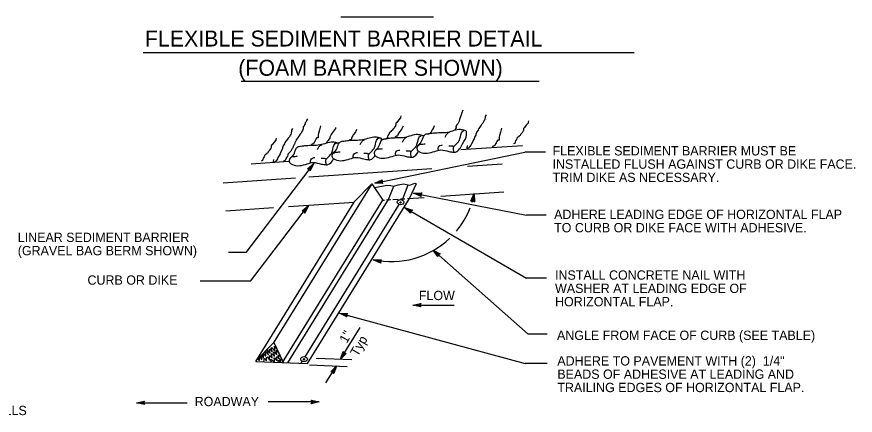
# Model space of a CAD drawing. Extents: x -894 to 866, y -476 to 714.
# Drawn here: x -184 to 446, y 36 to 336 of the extents above; entities that cross this region are included whole.
import ezdxf

# ---------------------------------------------------------------- set-up
doc = ezdxf.new("R2010")
doc.units = 0
doc.layers.add('57 Undefined', color=7, linetype='Continuous')
doc.layers.add('60 Nongeo Data', color=7, linetype='Continuous')

msp = doc.modelspace()

# ---------------------------------------------------------------- linework, layer by layer
at = {"layer": '57 Undefined'}
for p, q in [((59.71, 335.82), (129.21, 335.82)), ((-88.82, 308.95), (280.2, 308.95)), ((-15.13, 287.39), (208.78, 287.39)), ((85.18, 210.59), (197.95, 234.07)), ((213.56, 234.07), (197.95, 234.07)), ((-11.57, 158.63), (39.78, 225.91)), ((114.35, 203.12), (199.12, 186.67)), ((-8.22, 136.89), (33.91, 192.09)), ((107.57, 192.27), (199.12, 139.17)), ((213.94, 186.67), (199.12, 186.67)), ((-11.57, 158.63), (-24.8, 158.63)), ((129.01, 160.37), (200.48, 97.09)), ((214.32, 139.17), (199.12, 139.17)), ((-8.22, 136.89), (-46.08, 136.89)), ((113.87, 118.87), (144.83, 118.87)), ((58.73, 112.86), (198.21, 75.12)), ((59.46, 78.21), (74.19, 102.08)), ((214.65, 97.09), (200.48, 97.09)), ((48.5, 60.46), (56.41, 73.28)), ((214.83, 75.12), (198.21, 75.12)), ((-93.98, 45.47), (-55.74, 45.47)), ((43.33, 46.13), (5.1, 46.13))]:
    msp.add_line(p, q, dxfattribs=at)
for points in [[(41.15, 79.07), (67.83, 77.95)], [(36.11, 74.03), (64.49, 72.85)]]:
    msp.add_lwpolyline(points, dxfattribs=at)
for start, end in [(342.75209, 348.70235), (320.28826, 338.55299), (257.7557, 313.65772)]:
    msp.add_arc((97.57, 215.28), 63.63, start, end, dxfattribs=at)
at = {"layer": '60 Nongeo Data'}
for p, q in [((121.95, 245.99), (121.95, 246.09)), ((58.13, 240.12), (58.11, 240.43)), ((90.26, 242.98), (90.19, 244.21)), ((34.58, 221.45), (34.58, 221.45)), ((39.28, 225.41), (39.28, 225.41)), ((36.7, 219.83), (36.7, 219.83)), ((9.13, 90.36), (83.11, 210.24)), ((85.18, 210.59), (85.18, 210.59)), ((90.79, 213.12), (90.79, 213.12)), ((91.33, 210.5), (91.33, 210.5)), ((95.55, 198.37), (99.5, 208.38)), ((106.2, 198.93), (110.32, 209.36)), ((114.35, 203.12), (114.35, 203.12)), ((120.5, 203.29), (120.5, 203.29)), ((159.97, 202.81), (159.97, 202.81)), ((-4.28, 76.63), (69.63, 196.39)), ((15.83, 75.79), (91.15, 197.85)), ((19.8, 75.63), (95.55, 198.37)), ((34.63, 75.01), (111.19, 199.06)), ((105.66, 198.02), (106.18, 198.87)), ((107.66, 193.25), (111.35, 199.23)), ((119.99, 200.67), (119.99, 200.67)), ((157.48, 197.19), (157.48, 197.19)), ((160.1, 196.67), (160.1, 196.67)), ((30.54, 189.8), (30.54, 189.8)), ((32.9, 80.13), (103.57, 194.64)), ((35.24, 193.76), (35.24, 193.76)), ((107.57, 192.27), (107.57, 192.27)), ((113.43, 190.41), (113.43, 190.41)), ((32.66, 188.18), (32.66, 188.18)), ((112.09, 188.1), (112.09, 188.1)), ((129.01, 160.37), (129.01, 160.37)), ((84.08, 153.1), (84.08, 153.1)), ((90.22, 153.12), (90.22, 153.12)), ((132.61, 155.39), (132.61, 155.39)), ((134.38, 157.39), (134.38, 157.39)), ((89.65, 150.51), (89.65, 150.51)), ((119.87, 120.2), (119.87, 120.2)), ((113.87, 118.87), (113.87, 118.87)), ((119.87, 117.53), (119.87, 117.53)), ((58.73, 112.86), (58.73, 112.86)), ((64.17, 110), (64.17, 110)), ((64.87, 112.58), (64.87, 112.58)), ((61.48, 84.02), (61.48, 84.02)), ((63.75, 82.62), (63.75, 82.62)), ((29.86, 75.21), (30.77, 76.68)), ((59.46, 78.21), (59.46, 78.21)), ((56.41, 73.28), (56.41, 73.28)), ((52.12, 68.88), (52.12, 68.88)), ((54.39, 67.48), (54.39, 67.48)), ((-93.98, 45.47), (-93.98, 45.47)), ((-87.98, 46.8), (-87.98, 46.8)), ((-87.98, 44.13), (-87.98, 44.13)), ((37.33, 47.47), (37.33, 47.47)), ((37.33, 44.8), (37.33, 44.8)), ((43.33, 46.13), (43.33, 46.13))]:
    msp.add_line(p, q, dxfattribs=at)
for points in [[(151.47, 265.6), (150.47, 263.61), (149.81, 261.28), (148.81, 258.62), (148.47, 257.29), (147.47, 255.3), (146.48, 254.3), (146.48, 253.97), (146.14, 253.3), (146.14, 252.64), (146.48, 252.3), (146.14, 251.97), (146.14, 251.64), (145.81, 251.64), (145.48, 251.31), (145.48, 250.97), (145.81, 250.97), (145.81, 250.97), (145.81, 250.64), (145.48, 250.64), (145.81, 251.64)], [(34.57, 258.93), (33.79, 257.9), (33.79, 257.57), (33.46, 256.57), (32.8, 255.91), (32.8, 255.24), (32.46, 254.58), (32.13, 253.58), (31.46, 252.92), (31.46, 251.59), (30.8, 250.26), (30.46, 249.59), (29.8, 248.26), (28.8, 247.27), (28.8, 246.93), (28.13, 245.94), (27.47, 244.94), (27.13, 244.61), (26.13, 243.28), (25.8, 242.28), (25.47, 241.95), (25.13, 240.95), (24.8, 239.95), (24.47, 239.62), (23.8, 238.29), (23.47, 237.29), (23.14, 236.63), (22.47, 235.63), (22.14, 234.63), (21.47, 234.3), (21.14, 233.64), (20.14, 232.64), (19.8, 231.97), (19.47, 230.98), (19.14, 230.31), (18.81, 229.98), (18.47, 229.65), (18.47, 228.98), (18.14, 228.65), (18.14, 228.32), (17.81, 227.98), (17.81, 227.65), (17.47, 227.65), (17.14, 227.32), (17.14, 227.65)], [(104.73, 261.39), (104.4, 260.39), (104.4, 259.73), (103.07, 258.07), (101.73, 256.4), (101.07, 255.74), (101.07, 255.41), (101.07, 254.74), (101.07, 254.41), (100.73, 253.75), (100.4, 253.08), (100.07, 252.75), (99.73, 252.08), (99.4, 251.75), (99.07, 251.42), (98.74, 251.09), (98.74, 250.75), (98.4, 250.42), (97.4, 249.76), (97.4, 249.42), (96.74, 249.09), (96.4, 249.09), (96.4, 248.76), (96.07, 248.43), (96.07, 247.76), (95.74, 247.43), (95.07, 246.43), (94.74, 245.43), (94.74, 245.1), (94.41, 244.77), (94.41, 244.44), (94.41, 244.44), (93.41, 244.11)], [(168.8, 262.17), (168.13, 260.84), (168.13, 260.18), (167.8, 258.85), (167.47, 257.52), (167.13, 257.18), (166.47, 255.85), (165.47, 254.86), (165.13, 254.19), (164.14, 252.86), (163.14, 251.53), (162.8, 250.54), (161.8, 249.21), (161.14, 247.54), (161.14, 246.88), (160.14, 245.22), (159.81, 243.89), (159.47, 243.22), (158.81, 241.89), (157.81, 240.23), (157.47, 239.23), (156.47, 237.9), (156.14, 237.24), (155.81, 237.24), (155.14, 236.9), (155.14, 236.57), (155.14, 236.57), (154.81, 236.57), (154.48, 237.24), (154.81, 238.9)], [(44.29, 253.78), (43.62, 250.79), (42.96, 248.13), (42.62, 247.13), (42.62, 245.8), (42.62, 245.47), (42.62, 245.14), (42.62, 244.81), (42.29, 244.81), (41.62, 244.81), (41.29, 244.81), (41.29, 244.47), (40.96, 243.81), (40.96, 243.48), (40.62, 243.14), (40.29, 242.81), (40.29, 242.15), (39.96, 241.81), (39.62, 241.15), (39.62, 240.82), (38.63, 240.48), (38.29, 239.82), (37.96, 239.82), (37.63, 239.82), (37.63, 239.49), (37.63, 239.49)], [(55.77, 252.48), (55.77, 251.82), (53.44, 248.83), (52.44, 247.17), (51.44, 245.17), (51.44, 244.51), (50.77, 243.84), (50.44, 243.51), (50.44, 243.18), (50.44, 242.84), (50.11, 242.51), (49.77, 242.51), (49.11, 241.85), (49.11, 241.51), (49.11, 241.18), (48.77, 240.85), (48.77, 240.85), (48.44, 240.85)], [(106.58, 253.62), (105.92, 252.62), (105.58, 251.62), (103.92, 249.63), (103.25, 248.63), (103.25, 248.3), (102.92, 247.96), (102.59, 247.3), (102.59, 246.97), (102.59, 246.64), (102.25, 246.3), (101.92, 245.97), (101.59, 245.97), (101.25, 245.97), (101.25, 245.64), (100.92, 245.64), (100.92, 245.64), (100.59, 245.31), (100.25, 245.31)], [(129.92, 253.67), (129.26, 252.34), (128.26, 250.68), (127.59, 249.35), (127.26, 248.68), (127.26, 248.02), (127.26, 248.68), (127.26, 249.01), (127.26, 248.68), (126.92, 248.35), (126.26, 248.02), (126.26, 248.35)], [(180.3, 252.08), (179.64, 249.09), (178.97, 246.43), (178.64, 245.44), (178.64, 244.11), (178.64, 243.77), (178.64, 243.44), (178.64, 243.11), (178.3, 243.11), (177.64, 243.11), (177.3, 243.11), (177.3, 242.78), (176.97, 242.11), (176.97, 241.78), (176.64, 241.45), (176.3, 241.11), (176.3, 240.45), (175.97, 240.12), (175.64, 239.45), (175.64, 239.12), (174.64, 238.79), (174.31, 238.12), (173.97, 238.12), (173.64, 238.12), (173.64, 237.79), (173.64, 237.79)], [(200.7, 257.53), (200.37, 256.53), (200.37, 255.87), (199.03, 254.21), (197.7, 252.54), (197.03, 251.88), (197.03, 251.55), (197.03, 250.88), (197.03, 250.55), (196.7, 249.88), (196.37, 249.22), (196.03, 248.89), (195.7, 248.22), (195.37, 247.89), (195.04, 247.56), (194.7, 247.22), (194.7, 246.89), (194.37, 246.56), (193.37, 245.89), (193.37, 245.56), (192.7, 245.23), (192.37, 245.23), (192.37, 244.9), (192.04, 244.56), (192.04, 243.9), (191.7, 243.57), (191.04, 242.57), (190.71, 241.57), (190.71, 241.24), (190.37, 240.91), (190.37, 240.58), (190.37, 240.58), (189.37, 240.24)], [(23.36, 251.78), (22.7, 250.45), (22.7, 249.79), (22.36, 248.46), (22.03, 247.13), (21.7, 246.8), (21.03, 245.47), (20.03, 244.47), (19.7, 243.8), (18.7, 242.47), (17.7, 241.14), (17.37, 240.15), (16.37, 238.82), (15.7, 237.15), (15.7, 236.49), (14.7, 234.83), (14.37, 233.5), (14.04, 232.83), (13.37, 231.5), (12.37, 229.84), (12.04, 228.84), (11.04, 227.51), (10.7, 226.85), (10.37, 226.85), (9.71, 226.52), (9.71, 226.18), (9.71, 226.18), (9.37, 226.18), (9.04, 226.85), (9.37, 228.51)], [(71.65, 250.9), (70.98, 249.9), (70.65, 248.91), (68.98, 246.91), (68.32, 245.91), (68.32, 245.58), (67.98, 245.25), (67.65, 244.59), (67.65, 244.25), (67.65, 243.92), (67.32, 243.59), (66.98, 243.26), (66.65, 243.26), (66.32, 243.26), (66.32, 242.92), (65.98, 242.92), (65.98, 242.92), (65.65, 242.59), (65.32, 242.59)], [(11.06, 244.54), (10.73, 243.54), (10.73, 242.88), (9.39, 241.22), (8.06, 239.56), (7.39, 238.89), (7.39, 238.56), (7.39, 237.89), (7.39, 237.56), (7.06, 236.9), (6.73, 236.23), (6.4, 235.9), (6.06, 235.23), (5.73, 234.9), (5.4, 234.57), (5.06, 234.24), (5.06, 233.9), (4.73, 233.57), (3.73, 232.91), (3.73, 232.57), (3.06, 232.24), (2.73, 232.24), (2.73, 231.91), (2.4, 231.58), (2.4, 230.91), (2.07, 230.58), (1.4, 229.58), (1.07, 228.58), (1.07, 228.25), (0.73, 227.92), (0.73, 227.59), (0.73, 227.59), (-0.27, 227.26)], [(149.76, 235.96), (196.19, 239.11)], [(-7.66, 225.28), (20.63, 227.2)], [(35.56, 215.37), (128.02, 221.64)], [(154.85, 223.46), (180.8, 225.22)], [(-28.7, 211), (25.64, 214.69)], [(69.48, 196.31), (83.04, 210.09), (91.14, 197.92)], [(85.2, 207.4), (94.33, 209.15), (97.14, 208.93), (99.39, 208.37), (102.76, 209.44), (106.74, 210.12), (111.52, 209.17), (115.22, 210.63), (116.29, 210.13), (111.38, 199.45)], [(134.91, 200.82), (182.12, 204.03)], [(20.23, 193.04), (69.63, 196.39)], [(91.15, 197.85), (92.54, 197.95)], [(93.91, 198.04), (97.12, 198.26)], [(98.72, 198.37), (102.64, 198.63)], [(104.5, 198.76), (107.81, 198.98)], [(109.75, 199.12), (122.21, 199.96)], [(-26.84, 189.85), (9.06, 192.28)], [(-4.23, 76.98), (9.24, 90.85), (16.29, 75.91)], [(-4.28, 76.63), (34.63, 75.01)]]:
    msp.add_lwpolyline(points, dxfattribs=at)
for points in [[(34.58, 221.45), (39.28, 225.41), (36.7, 219.83), (36.55, 220.22), (38.44, 224.3), (34.99, 221.41), (35.4, 221.36), (37.6, 223.21), (36.39, 220.6), (36.24, 220.99), (36.76, 222.12), (35.81, 221.31), (36.13, 221.28), (36.7, 219.83), (36.13, 221.28)], [(91.33, 210.5), (85.18, 210.59), (90.79, 213.12), (90.65, 212.72), (86.55, 210.88), (91.05, 210.81), (90.77, 211.11), (87.89, 211.15), (90.51, 212.33), (90.38, 211.94), (89.24, 211.43), (90.49, 211.41), (90.28, 211.65), (90.79, 213.12), (90.28, 211.65)], [(119.99, 200.67), (114.35, 203.12), (120.5, 203.29), (120.22, 202.98), (115.72, 202.86), (119.85, 201.05), (119.71, 201.44), (117.07, 202.6), (119.94, 202.67), (119.67, 202.36), (118.42, 202.33), (119.57, 201.83), (119.46, 202.13), (120.5, 203.29), (119.46, 202.13)], [(157.48, 197.19), (159.97, 202.81), (160.1, 196.67), (159.79, 196.95), (159.7, 201.45), (157.87, 197.33), (158.26, 197.47), (159.43, 200.11), (159.49, 197.23), (159.18, 197.51), (159.15, 198.75), (158.65, 197.61), (158.95, 197.72), (160.1, 196.67), (158.95, 197.72)], [(30.54, 189.8), (35.24, 193.76), (32.66, 188.18), (32.51, 188.56), (34.4, 192.65), (30.95, 189.75), (31.36, 189.71), (33.56, 191.56), (32.35, 188.95), (32.2, 189.33), (32.72, 190.46), (31.77, 189.66), (32.09, 189.62), (32.66, 188.18), (32.09, 189.62)], [(112.09, 188.1), (107.57, 192.27), (113.43, 190.41), (113.07, 190.21), (108.78, 191.57), (112.08, 188.51), (112.08, 188.92), (109.96, 190.88), (112.7, 190.01), (112.34, 189.81), (111.15, 190.18), (112.07, 189.34), (112.07, 189.66), (113.43, 190.41), (112.07, 189.66)], [(132.61, 155.39), (129.01, 160.37), (134.38, 157.39), (133.99, 157.26), (130.05, 159.45), (132.69, 155.79), (132.77, 156.2), (131.08, 158.54), (133.59, 157.14), (133.2, 157.01), (132.11, 157.62), (132.84, 156.61), (132.9, 156.92), (134.38, 157.39), (132.9, 156.92)], [(89.65, 150.51), (84.08, 153.1), (90.22, 153.12), (89.94, 152.82), (85.44, 152.81), (89.52, 150.91), (89.39, 151.3), (86.78, 152.51), (89.65, 152.52), (89.37, 152.22), (88.13, 152.21), (89.26, 151.69), (89.16, 151.99), (90.22, 153.12), (89.16, 151.99)], [(119.87, 117.53), (113.87, 118.87), (119.87, 120.2), (119.66, 119.85), (115.26, 118.87), (119.66, 117.89), (119.45, 118.24), (116.64, 118.87), (119.45, 119.49), (119.23, 119.14), (118.02, 118.87), (119.24, 118.6), (119.07, 118.87), (119.87, 120.2), (119.07, 118.87)], [(64.17, 110), (58.73, 112.86), (64.87, 112.58), (64.57, 112.29), (60.07, 112.5), (64.06, 110.4), (63.95, 110.8), (61.39, 112.14), (64.27, 112), (63.97, 111.72), (62.73, 111.78), (63.83, 111.19), (63.75, 111.5), (64.87, 112.58), (63.75, 111.5)], [(63.75, 82.62), (59.46, 78.21), (61.48, 84.02), (61.67, 83.65), (60.18, 79.4), (63.33, 82.62), (62.92, 82.63), (60.91, 80.56), (61.85, 83.28), (62.04, 82.91), (61.64, 81.74), (62.51, 82.63), (62.19, 82.64), (61.48, 84.02), (62.19, 82.64)], [(52.12, 68.88), (56.41, 73.28), (54.39, 67.47), (54.2, 67.84), (55.68, 72.09), (52.53, 68.87), (52.95, 68.87), (54.96, 70.93), (54.01, 68.21), (53.82, 68.58), (54.23, 69.75), (53.36, 68.86), (53.68, 68.85), (54.39, 67.47), (53.68, 68.85)], [(-87.98, 44.13), (-93.98, 45.47), (-87.98, 46.8), (-88.19, 46.44), (-92.59, 45.47), (-88.19, 44.48), (-88.4, 44.84), (-91.22, 45.47), (-88.41, 46.09), (-88.62, 45.73), (-89.83, 45.46), (-88.61, 45.19), (-88.78, 45.47), (-87.98, 46.8), (-88.78, 45.47)], [(37.33, 47.47), (43.33, 46.13), (37.33, 44.8), (37.55, 45.16), (41.94, 46.13), (37.55, 47.12), (37.76, 46.76), (40.57, 46.14), (37.76, 45.51), (37.97, 45.87), (39.19, 46.14), (37.97, 46.41), (38.13, 46.13), (37.33, 44.8), (38.13, 46.13)]]:
    msp.add_lwpolyline(points, close=True, dxfattribs=at)
for centre in [(104.47, 196.18), (32.03, 78.27)]:
    msp.add_circle(centre, 0.448, dxfattribs=at)
for centre in [(104.51, 196.33), (32, 78.33)]:
    msp.add_ellipse(centre, major_axis=(2.5, -0.04), ratio=0.768854, dxfattribs=at)
for points in [[(120.4, 246.68), (117.55, 247.15), (107.67, 245.03), (102.71, 244.68), (97.29, 244.39), (93.4, 243.88)], [(112.7, 230.02), (112.32, 233.74), (115.07, 236.97), (116.69, 239.26), (118.34, 244.71), (120.59, 246.68), (121.83, 246.3)], [(117.38, 235.13), (117.19, 235.89), (116.99, 236.94), (117.95, 239.32), (119.47, 240.75), (121.47, 244.93), (122.32, 246.55), (123.27, 247.41), (124.32, 247.79), (125.75, 247.79)], [(152.47, 250.45), (149.62, 250.93), (139.74, 248.81), (134.78, 248.45), (129.36, 248.17), (125.47, 247.66)], [(138.11, 245.31), (139.16, 247.3), (140.01, 248.36), (141.36, 249.06)], [(144.77, 233.8), (144.39, 237.51), (147.15, 240.75), (148.76, 243.03), (150.41, 248.48), (152.66, 250.45), (153.9, 250.07)], [(144.86, 233.89), (145.87, 234.07), (151.14, 240.18), (154.19, 247.03), (154.02, 249.87)], [(56.57, 241.02), (53.71, 241.49), (43.83, 239.37), (38.88, 239.02), (33.45, 238.73), (29.57, 238.22)], [(42.21, 235.88), (43.25, 237.86), (44.11, 238.92), (45.46, 239.62)], [(48.86, 224.36), (48.48, 228.07), (51.24, 231.31), (52.86, 233.59), (54.5, 239.04), (56.76, 241.02), (58, 240.63)], [(53.54, 229.47), (53.35, 230.23), (53.16, 231.28), (54.11, 233.66), (55.64, 235.08), (57.63, 239.27), (58.49, 240.89), (59.44, 241.75), (60.49, 242.13), (61.91, 242.13)], [(88.64, 244.79), (85.79, 245.27), (75.91, 243.15), (70.95, 242.79), (65.53, 242.51), (61.64, 241.99)], [(74.28, 239.65), (75.32, 241.64), (76.18, 242.7), (77.53, 243.4)], [(80.94, 228.14), (80.56, 231.85), (83.32, 235.08), (84.93, 237.37), (86.58, 242.82), (88.83, 244.79), (90.07, 244.41)], [(85.3, 231.36), (85.11, 232.12), (84.92, 233.16), (85.87, 235.54), (87.39, 236.97), (89.39, 241.16), (90.25, 242.78), (91.2, 243.63), (92.25, 244.01), (93.67, 244.01)], [(106.04, 241.54), (107.08, 243.53), (107.94, 244.58), (109.29, 245.28)], [(117.38, 238.23), (118.14, 239.08), (118.61, 239.56), (120.42, 240.03), (121.37, 240.03), (123.08, 240.32)], [(21.47, 225.69), (21.28, 226.46), (21.09, 227.5), (22.04, 229.88), (23.56, 231.31), (25.56, 235.5), (26.42, 237.11), (27.37, 237.97), (28.41, 238.35), (29.84, 238.35)], [(53.39, 232.25), (54.15, 233.11), (54.62, 233.58), (56.43, 234.06), (57.38, 234.06), (59.09, 234.34)], [(69.26, 229.72), (68.98, 231.22), (69.61, 232.72), (71.21, 233.57), (72.27, 233.71)], [(85.3, 234.69), (86.06, 235.54), (86.54, 236.02), (88.35, 236.5), (89.3, 236.5), (91.01, 236.78)], [(101.02, 231.6), (100.74, 233.11), (101.36, 234.61), (102.97, 235.46), (104.03, 235.59)], [(112.41, 234.4), (111.65, 234.69), (110.6, 234.78), (108.8, 234.78)], [(112.79, 230.12), (113.79, 230.29), (117.89, 234.31)], [(117.38, 235.23), (119.3, 234.02), (130.31, 234.59), (134.81, 235.65), (140.85, 234.5), (144.63, 233.93)], [(133.1, 235.38), (132.82, 236.89), (133.44, 238.38), (135.04, 239.23), (136.1, 239.37)], [(144.48, 238.18), (143.72, 238.46), (142.68, 238.56), (140.87, 238.56)], [(21.47, 229.03), (22.23, 229.88), (22.71, 230.36), (24.51, 230.83), (25.46, 230.83), (27.18, 231.12)], [(37.19, 225.94), (36.91, 227.45), (37.53, 228.95), (39.14, 229.8), (40.19, 229.93)], [(48.58, 228.74), (47.82, 229.03), (46.77, 229.12), (44.96, 229.12)], [(48.96, 224.46), (49.96, 224.63), (54.16, 228.89)], [(53.55, 229.56), (55.47, 228.36), (66.48, 228.93), (70.98, 229.99), (77.01, 228.84), (80.8, 228.27)], [(80.65, 232.51), (79.89, 232.8), (78.84, 232.9), (77.04, 232.9)], [(81.03, 228.23), (82.03, 228.41), (85.24, 230.97)], [(85.31, 231.45), (87.22, 230.24), (98.24, 230.82), (102.74, 231.87), (108.77, 230.72), (112.56, 230.15)], [(21.47, 225.79), (23.39, 224.58), (34.41, 225.16), (38.91, 226.21), (44.94, 225.06), (48.73, 224.49)], [(-3.73, 76.9), (-2.86, 78.45), (-1.71, 77.24), (-1.23, 80), (0.18, 77.98), (0.32, 81.35), (1.6, 79.12), (1.4, 82.63), (3.08, 80.47), (3.35, 83.97), (5.18, 81.75), (4.43, 85.39), (6.39, 82.76), (6.26, 86.06), (8.21, 83.64), (7.61, 87.07), (9.9, 84.85), (9.83, 87.95), (11.39, 86.13)], [(1.87, 76.5), (2.48, 78.79), (3.69, 77.1), (4.03, 80.07), (6.12, 77.64), (6.12, 81.08), (8.01, 79.26), (7.67, 82.49), (9.77, 80.6), (9.29, 83.77), (11.52, 81.61), (10.98, 84.78), (12.8, 83.1)], [(7.47, 76.02), (7.27, 78.11), (9.77, 76.5), (9.63, 79.19), (11.72, 77.24), (11.45, 80.2), (13.48, 78.45), (12.67, 81.35), (14.02, 80.54)], [(12.94, 76.09), (12.6, 77.37), (14.56, 76.09), (14.02, 78.31), (15.64, 77.37)]]:
    msp.add_spline(points, degree=3, dxfattribs=at)

# ---------------------------------------------------------------- texts
at = {"layer": '57 Undefined'}
for s, height, p in [('FLEXIBLE SEDIMENT BARRIER DETAIL', 12, (-87.61, 313.44)), ('(FOAM BARRIER SHOWN)', 12, (-17.42, 291.44)), ('FLEXIBLE SEDIMENT BARRIER MUST BE', 7, (218.76, 231.5)), ('INSTALLED FLUSH AGAINST CURB OR DIKE FACE.', 7, (218.76, 221.5)), ('TRIM DIKE AS NECESSARY.', 7, (218.76, 211.5)), ('ADHERE LEADING EDGE OF HORIZONTAL FLAP', 7, (219.96, 183.69)), ('TO CURB OR DIKE FACE WITH ADHESIVE.', 7, (219.96, 173.69)), ('LINEAR SEDIMENT BARRIER', 7, (-183.13, 166.42)), ('(GRAVEL BAG BERM SHOWN)', 7, (-183.13, 156.42)), ('INSTALL CONCRETE NAIL WITH ', 7, (220.64, 138.04)), ('CURB OR DIKE', 7, (-130.73, 134.28)), ('WASHER AT LEADING EDGE OF', 7, (220.64, 128.04)), ('FLOW', 7, (118.3, 122.7)), ('HORIZONTAL FLAP.', 7, (220.64, 118.04)), ('ANGLE FROM FACE OF CURB (SEE TABLE)', 7, (222.12, 92.76)), ('ADHERE TO PAVEMENT WITH (2)  1/4" ', 7, (222.36, 73.5)), ('BEADS OF ADHESIVE AT LEADING AND ', 7, (222.36, 63.5)), ('TRAILING EDGES OF HORIZONTAL FLAP.', 7, (222.36, 53.5)), ('ROADWAY', 7, (-50.18, 42.94)), ('WOOD STAKE FOR FIBER ROLLS', 7, (-325.64, 36.21))]:
    msp.add_text(s, height=height, dxfattribs=at).set_placement(p)
for s, p in [('1"', (64.15, 89.72)), ('Typ', (72.32, 79.81))]:
    msp.add_text(s, height=7, rotation=60.32692, dxfattribs=at).set_placement(p)

doc.saveas('drawing.dxf')
